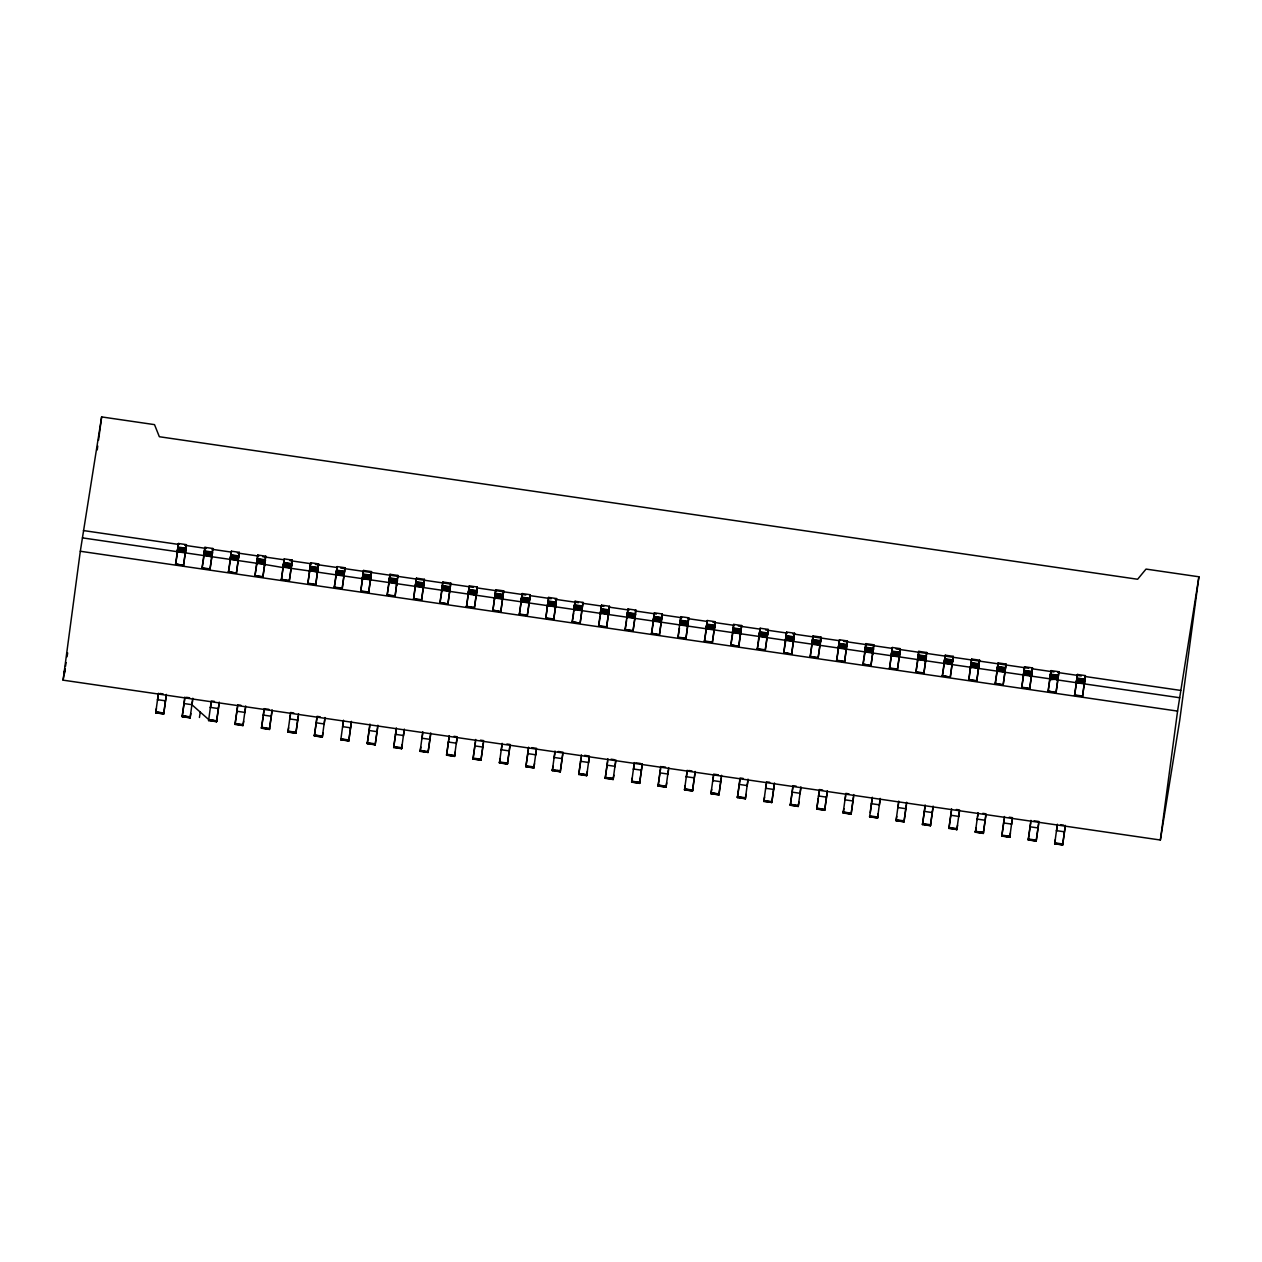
<?xml version="1.0" encoding="UTF-8"?>
<svg xmlns="http://www.w3.org/2000/svg" width="1262" height="1262" viewBox="0 0 1262 1262"><rect width="100%" height="100%" fill="white"/><g stroke="black" fill="none" stroke-linecap="round" stroke-linejoin="round"><path stroke-width="1.5" d="M177.264 552.709L177.374 551.794M158.413 693.248L155.731 712.793L163.666 714.04L166.347 694.4M185.183 554.018L185.309 552.945M184.851 697.097L182.154 716.784L184.678 699.4M182.17 716.658L190.105 717.889L192.786 698.249M214.461 701.404L211.29 700.946L208.593 720.634L208.751 719.797M240.9 705.269L237.729 704.795L235.032 724.483L237.161 709.686M235.047 724.356L242.982 725.587L245.664 705.963M257.369 559.981L257.495 558.908M268.932 709.354L264.168 708.66L261.471 728.332L263.095 717.289M298.368 715.964L295.876 733.301L287.925 732.055L290.607 712.509L293.778 712.967M295.876 733.301L298.542 713.661M315.752 584.763L317.361 572.143L309.49 570.534L310.689 562.757L318.623 563.909L315.752 584.763L307.833 583.596L310.373 566.622M320.217 716.816L317.046 716.359L314.348 736.03L316.872 718.662M350.852 726.249L348.754 740.999L340.803 739.769L343.485 720.208M362.336 579.81L362.462 578.753M348.754 740.999L351.42 721.359M371.154 575.551L370.271 580.993L371.501 571.607L363.566 570.456L360.711 591.31L368.646 592.462L371.186 575.472M369.924 724.057L367.242 743.744L369.135 730.588M377.859 725.224L375.161 744.895L377.685 727.527M396.363 727.906L393.681 747.593L396.189 730.225M415.214 587.54L416.444 578.154L424.379 579.321L421.524 600.16L413.589 599.008L415.198 586.388L423.117 587.556L424.379 579.321M393.681 747.467L401.631 748.697L404.297 729.073M424.048 583.328L421.524 600.16M422.802 731.771L420.12 751.442L420.845 747.041M455.219 752.057L454.509 756.411L446.559 755.165L449.256 735.62M454.509 756.411L457.175 736.771L454.005 736.314M476.026 596.39L476.153 595.317M475.695 739.469L472.998 759.156L475.127 744.359M472.998 759.03L480.948 760.26L483.614 740.62L480.443 740.163M502.134 743.318L499.452 762.879L507.387 764.109L510.069 744.47L506.882 744.012M528.904 604.104L529.03 603.031M528.573 747.167L525.875 766.854L528.179 750.922M525.891 766.728L533.826 767.959L536.508 748.334L531.744 747.64M555.012 751.032L552.33 770.577L560.265 771.808L562.947 752.184L558.183 751.489M581.451 754.881L578.753 774.552L580.883 759.771M578.769 774.426L586.704 775.673L589.386 756.033L584.621 755.339M600.428 614.941L601.201 608.994M608.221 615.635L608.347 614.578M607.89 758.73L605.192 778.417L607.653 761.459M634.329 762.579L631.631 782.266L632.357 777.865M653.322 622.655L654.095 616.692M660.767 766.428L658.07 786.116L660.2 771.319M694.573 776.335L692.475 791.069L684.525 789.838L687.206 770.277M692.475 791.069L695.141 771.445M714.907 625.573L712.352 642.532L704.433 641.38L707.288 620.525L715.223 621.693L714.008 630.984L714.907 625.558M718.409 774.836L713.645 774.142L710.948 793.814L711.689 789.413M721.58 775.294L718.883 794.965L721.407 777.597M746.047 794.429L745.353 798.783L737.402 797.537L740.084 777.991L743.255 778.449M758.935 637.61L760.166 628.239L768.101 629.391L765.245 650.245L757.31 649.094L758.919 636.474L766.839 637.625L768.101 629.391M745.353 798.783L748.019 779.143M765.245 650.245L767.785 633.256M769.71 782.298L766.523 781.841L763.841 801.528L764.567 797.127M798.941 802.127L798.231 806.481L790.28 805.251L792.962 785.69L796.148 786.147M811.813 645.308L813.043 635.938L820.978 637.089L818.123 657.944L810.188 656.792L813.043 635.938M798.231 806.481L800.897 786.841M822.587 790.012L819.417 789.539L816.719 809.226L818.328 798.183M849.026 793.861L845.856 793.404L843.158 812.949L851.109 814.179L853.775 794.555M872.626 654.173L872.752 653.101M872.294 797.253L869.597 816.924L869.755 816.088M869.613 816.798L877.547 818.044L880.213 798.404M898.733 801.102L896.052 820.663L903.986 821.893L906.668 802.253M925.503 661.872L926.734 652.501L918.799 651.35L917.553 659.584L925.488 660.736L923.879 673.356L915.944 672.204L918.799 651.35M925.172 804.951L922.475 824.638L924.999 807.27M922.49 824.512L930.425 825.742L933.107 806.102M951.611 808.8L948.914 828.487L951.438 811.119M956.848 829.639L959.546 809.967L956.375 809.494M978.05 812.649L975.352 832.336L976.078 827.935M975.368 832.21L983.303 833.441L985.985 813.816L982.814 813.343M1004.489 816.514L1001.791 836.185L1003.921 821.404M1030.928 820.363L1028.23 840.035L1030.754 822.666M1028.246 839.908L1036.181 841.155L1038.863 821.515L1034.099 820.821M1057.367 824.212L1054.669 843.899L1055.395 839.498M1065.302 825.364L1062.604 845.051L1065.128 827.683M203.734 556.353L203.813 555.643M219.225 702.098L216.528 721.817M324.981 717.51L322.283 737.197L323.009 732.796M615.824 759.882L613.127 779.585M668.702 767.596L666.005 787.299M1009.253 817.208L1012.424 817.666L1009.726 837.369M1077.117 678.483L1074.593 695.315L1082.512 696.466L1085.383 675.612L1077.448 674.46L1076.218 683.815L1077.117 678.404M283.082 567.584L263.711 564.288M521.837 597.683L519.345 614.42L527.279 615.572L529.046 604.545L530.135 594.717L522.2 593.566L520.954 601.8L548.26 605.744M642.263 763.731L639.566 783.418L642.09 766.05M732.559 633.067L732.623 632.688M786.21 636.632L786.163 637.026M827.336 790.706L824.654 810.378L827.162 793.009M185.971 549.585L186.098 548.513L185.198 553.955M204.491 552.283L204.618 551.242L204.46 552.062M211.748 556.794L211.622 557.851L212.537 552.362L209.997 569.351L202.062 568.2L204.933 547.345L212.852 548.497L209.997 569.351M230.252 559.492L230.126 560.549L230.283 559.713M230.93 556.132L231.041 555.059L230.899 555.927M264.626 564.508L264.499 565.55L265.414 560.076L262.875 577.049L254.94 575.898L257.811 555.043L265.746 556.211L262.875 577.049M283.808 563.846L283.934 562.757L283.776 563.625M272.103 709.812L269.405 729.515M291.065 568.357L290.938 569.399L291.853 563.925L289.313 580.914L281.394 579.747L284.25 558.892L292.185 560.06L291.065 568.357L310.484 571.102M309.584 571.055L309.474 572.049L310.357 566.685M317.503 572.207C317.077 575.866 318.639 565.013 318.182 568.846M336.686 571.544L336.812 570.471L335.897 575.977L337.128 566.606L345.062 567.758L342.191 588.613L334.272 587.461L337.128 566.606M345.062 567.758L342.191 588.613M363.125 575.393L363.251 574.32L363.093 575.188M397.498 580.41C395.653 591.215 396.836 582.161 397.94 575.456L390.005 574.305L387.15 595.159L395.085 596.311L397.94 575.456M423.275 587.619L423.164 588.613L424.064 583.186M441.779 590.316L441.653 591.357L442.41 586.735M430.736 732.922L428.039 752.594L430.563 735.225M469.322 585.868L466.467 606.722L474.402 607.874L477.257 587.019L469.322 585.868L468.092 595.207L468.849 590.584M494.657 598.014L494.53 599.071L495.351 594.087M521.096 601.864L520.969 602.92L521.79 597.951M529.693 599.655L529.819 598.582L528.92 604.025M555.469 606.88L555.343 607.921L556.258 602.447L553.718 619.421L545.783 618.27L548.639 597.415L556.574 598.582L553.718 619.421M573.973 609.578C573.484 613.9 576.04 596.263 573.989 611.092M626.851 617.276C626.394 621.109 627.987 610.051 627.529 613.916M634.786 618.427L634.66 619.484L635.575 613.995L633.035 630.984L625.1 629.833L627.971 608.978L635.906 610.13L633.035 630.984M653.29 621.125L653.195 622.134L654.063 616.771M688.784 617.828L685.913 638.682L677.994 637.531L679.65 624.453L680.849 616.676L688.784 617.828L685.913 638.682M706.121 629.217L707.288 620.525M740.557 633.839C740.084 637.673 741.677 626.615 741.22 630.479M759.724 633.177L759.85 632.104L759.692 632.956M766.996 637.689L766.886 638.698L767.769 633.335M785.5 640.386L785.374 641.443L785.532 640.607M774.458 782.992L771.76 802.679L773.89 787.882M819.874 645.403C822.035 633.303 820.505 641.932 818.123 657.944M839.041 644.724L839.167 643.683L838.268 649.094L839.482 639.787L847.417 640.954L844.562 661.793L836.627 660.641L839.482 639.787M864.817 651.949L864.691 652.99L864.849 652.154M865.48 648.589L865.606 647.501L865.448 648.368M873.414 649.741L873.541 648.668L872.641 654.095M891.918 652.438L892.045 651.381L891.903 652.217M899.191 656.95L899.065 658.007L899.98 652.517L897.44 669.507L889.505 668.339L892.36 647.501L900.295 648.652L897.44 669.507M917.695 659.647L917.569 660.689L917.726 659.868M918.373 656.287L918.484 655.215L918.342 656.066M952.069 664.648C951.611 668.481 953.204 657.423 952.731 661.288M970.573 667.346L970.446 668.403L971.219 663.78M979.612 660.2L976.756 681.054L968.822 679.902L970.494 666.825L971.693 659.048L979.612 660.2L976.756 681.054M997.012 671.21L996.917 672.204L997.658 667.63M1024.57 666.762L1021.715 687.601L1029.634 688.768L1032.505 667.913L1024.57 666.762L1023.324 676.101L1024.097 671.479M1031.385 676.211L1031.259 677.252L1032.174 671.778L1029.634 688.768M1084.263 683.909C1083.806 687.743 1085.399 676.684 1084.941 680.549M63.1 680.155L80.311 551.257L101.638 416.917L154.516 424.631L159.343 436.731L1137.63 579.258L1146.022 569.083L1198.9 576.781L1179.718 720.334L1160.362 840.019L63.1 680.155L64.93 668.702M64.993 668.623L64.267 674.113L64.883 670.264M97.237 449.903L97.758 446.022M98.531 440.201L101.638 416.917M175.607 563.94L178.478 543.496L186.413 544.648L183.558 565.502L175.607 563.94L183.558 565.502M177.611 551.683L178.179 547.377L177.406 551.999M183.526 565.092L186.413 544.648M204.034 553.986L204.933 547.345M228.485 571.639L231.372 551.194L239.291 552.346L236.436 573.2L228.485 571.639L236.436 573.2M230.473 557.836L231.372 551.194M236.42 572.79L239.291 552.346M257.811 555.043L256.596 564.351L256.722 563.562M284.25 558.892L281.394 579.747M289.313 580.914L292.185 560.06M307.833 583.596L310.689 562.757M362.904 577.018L360.711 591.31M368.646 592.462L371.501 571.607M390.005 574.305L388.775 583.659L388.933 582.823M389.343 580.867L387.15 595.159M395.085 596.311L396.678 583.691L388.759 582.539M416.444 578.154L413.589 599.008M439.996 602.447L442.883 582.019L450.818 583.17L447.963 604.025L439.996 602.447L447.963 604.025M442.236 588.581L440.028 602.857M447.931 603.615L450.818 583.17M468.88 590.805L466.467 606.722M492.874 610.161L495.761 589.717L503.696 590.868L500.84 611.723L492.874 610.161L500.84 611.723M495.761 589.717L492.906 610.571M500.809 611.313L503.696 590.868M519.345 614.42L522.2 593.566M527.279 615.572L530.135 594.717M548.639 597.415L545.783 618.27M572.207 621.709L575.093 601.264L583.012 602.431L580.157 623.286L572.207 621.709L580.157 623.286M580.141 622.876L583.012 602.431M598.645 625.558L601.532 605.129L609.451 606.281L606.596 627.135L598.661 625.968L606.58 626.725M601.532 605.129L600.318 614.42L601.185 609.057M626.867 618.79L627.971 608.978M651.523 633.272L654.41 612.827L662.345 613.979L659.474 634.833L651.523 633.272L659.474 634.833M659.458 634.423L662.345 613.979M680.849 616.676L679.966 624.879M706.404 628.728L706.972 624.39L706.215 629.044M712.352 642.532L715.223 621.693M730.84 644.819L733.727 624.39L741.662 625.542L738.806 646.396L730.84 644.819L738.806 646.396M732.859 632.577L733.411 628.255L732.654 632.893M738.775 645.986L741.662 625.542M759.282 634.881L760.166 628.239M783.718 652.533L786.605 632.088L794.539 633.24L791.684 654.095L783.718 652.533L791.684 654.095M785.721 638.73L786.605 632.088M791.653 653.684L794.539 633.24M791.889 794.334L790.296 805.33M844.562 661.793L847.417 640.954M863.034 664.08L865.921 643.636L873.856 644.803L871.001 665.658L863.034 664.08L871.001 665.658M870.969 665.248L873.856 644.803M870.323 812.523L871.726 802.143M892.36 647.501L891.13 656.839L891.287 656.003M891.713 654.063L889.505 668.339M918.152 657.912L915.944 672.204M942.367 675.643L945.254 655.199L953.173 656.35L950.318 677.205L942.367 675.643L950.318 677.205M945.254 655.199L944.008 664.553L944.165 663.717M944.591 661.761L942.383 676.053M950.302 676.795L953.173 656.35M971.693 659.048L968.822 679.902M995.245 683.341L998.132 662.897L1006.066 664.064L1003.195 684.903L995.245 683.341L1003.195 684.903M997.69 667.835L995.261 683.752M1003.18 684.493L1006.066 664.064M1024.129 671.699L1021.715 687.601M1048.123 691.055L1051.009 670.611L1058.944 671.763L1056.073 692.617L1048.123 691.055L1056.073 692.617M1051.009 670.611L1048.154 691.466M1056.057 692.207L1058.944 671.763M1074.593 695.315L1077.448 674.46M1082.512 696.466L1085.383 675.612M1160.362 840.019L1177.572 711.105L1198.9 576.781M178.478 543.496L177.232 551.731L185.167 552.882M157.545 700.221L157.845 698.138M212.852 548.497L211.606 556.731L203.671 555.58M191.919 705.237L192.613 700.568M210.439 707.935L211.117 703.265M265.746 556.211L264.484 564.445L256.549 563.278M244.796 712.935L245.491 708.266M263.316 715.633L263.995 710.963M289.755 719.482L290.434 714.813M317.361 572.143L318.623 563.909M324.129 724.498L324.807 719.829M363.566 570.456L362.304 578.69L370.239 579.842M403.446 736.046L404.124 731.376M442.883 582.019L441.637 590.253L449.572 591.405M421.95 738.743L422.155 737.229M477.257 587.019L476.011 595.254L468.076 594.102M456.323 743.76L457.002 739.09M501.266 750.306L501.96 745.637M556.574 598.582L555.327 606.817L547.392 605.65M535.64 755.307L536.318 750.638M575.093 601.264L573.831 609.499L581.766 610.666M554.144 758.005L554.617 754.771M609.451 606.281L608.205 614.515L600.27 613.364M588.518 763.005L589.212 758.336M635.906 610.13L634.644 618.364L626.709 617.213M614.957 766.87L615.651 762.201M654.41 612.827L653.148 621.062L661.083 622.213M633.477 769.568L634.155 764.898M667.85 774.568L668.529 769.899M686.354 777.266L687.033 772.596M733.727 624.39L732.465 632.625L740.4 633.776M712.793 781.115L713.472 776.445M747.167 786.131L747.845 781.462M765.671 788.813L766.349 784.144M792.11 792.678L792.41 790.58M820.978 637.089L819.732 645.324L811.797 644.172M800.045 793.83L800.723 789.16M818.549 796.527L819.227 791.858M865.921 643.636L864.675 651.87L872.61 653.038M844.988 800.376L845.666 795.707M918.562 659.695L899.065 656.855L900.295 648.652M879.362 805.377L880.04 800.707M925.488 660.736L926.734 652.501M958.678 816.94L959.372 812.271M998.132 662.897L996.87 671.132L1004.804 672.299M977.198 819.637L977.403 818.123M1032.505 667.913L1031.243 676.148L1023.308 674.996M1011.556 824.638L1012.25 819.969M1038.689 823.834L1036.181 841.155M1056.515 831.185L1057.193 826.515M342.759 726.218L343.311 722.527M369.198 730.067L369.372 728.947M448.609 741.078L446.574 755.244M898.008 807.112L898.56 803.405M271.535 714.702L269.421 729.436L261.486 728.206M483.062 745.511L480.948 760.26M562.379 757.074L560.265 771.808M906.1 807.144L903.986 821.893M985.417 818.707L983.303 833.441M422.249 736.661L422.628 734.074M157.924 697.555L158.239 695.551M237.24 709.118L237.556 707.114M271.614 714.118L271.929 712.115M350.946 725.682L351.246 723.678M369.45 728.379L369.75 726.376M448.767 739.926L449.067 737.923M475.206 743.775L475.522 741.772M483.141 744.943L483.441 742.939M562.458 756.49L562.773 754.487M580.962 759.188L581.135 758.099M660.294 770.751L660.594 768.747M694.668 775.751L694.968 773.748M773.985 787.314L774.284 785.311M792.489 790.012L792.788 788.009M871.805 801.559L872.121 799.556M906.179 806.576L906.479 804.572M977.561 816.971L977.876 814.968M985.496 818.123L985.811 816.12M1004.016 820.821L1004.315 818.817M528.257 750.385L528.399 749.486M554.696 754.25L554.838 753.335M166.158 696.719L163.666 714.04M219.052 704.417L216.543 721.738L208.609 720.507M509.88 746.788L507.387 764.109M739.911 780.295L737.418 797.616M853.601 796.858L851.109 814.179M932.933 808.421L930.425 825.742M65.498 666.415L66.113 662.55M67.044 656.776L67.659 652.927M175.623 564.351L177.39 553.308M155.715 712.951L156.441 708.518M202.062 568.2L203.829 557.173M190.814 713.535L190.105 717.889M199.428 717.479L200.279 712.131M228.501 572.049L230.268 561.022M254.94 575.898L256.707 564.871M243.692 721.233L242.982 725.587M287.941 732.134L288.635 727.78M334.272 587.461L336.039 576.418M415.971 582.886L415.23 587.461M402.341 744.343L401.631 748.697M474.402 607.874L476.941 590.884L476.042 596.327M500.162 758.604L499.437 763.021M533.826 767.959L534.536 763.605M572.222 622.119L573.705 612.938M553.04 766.302L552.314 770.735M598.661 625.968L600.144 616.787M606.596 627.135L609.152 610.177L608.252 615.572M586.704 775.673L587.414 771.319M625.1 629.833L626.583 620.636M613.853 775.168L613.143 779.522L605.208 778.291M651.555 633.682L653.022 624.485M677.994 637.531L679.461 628.334M666.73 782.866L666.036 787.22L658.086 785.989M704.433 641.38L706.199 630.353M684.525 789.996L685.25 785.563M730.872 645.229L732.638 634.202M757.31 649.094L759.077 638.051M783.749 652.943L785.516 641.916M810.188 656.792L812.728 639.802L812.57 640.67M836.627 660.641L838.394 649.615M863.066 664.49L864.833 653.464M843.158 813.107L843.884 808.674M878.257 813.69L877.547 818.044M896.761 816.388L896.036 820.805M923.879 673.356L926.418 656.366L925.519 661.809M957.574 825.238L956.848 829.67M1001.807 836.059L1009.742 837.29L1010.452 832.952M362.494 578.974L362.336 579.826M1050.599 674.981C1047.444 683.136 1051.893 677.678 1057.682 679.997M340.819 739.847L344.132 739.516M83.434 530.561L178.936 544.474M184.788 545.326L206.227 548.449M212.063 549.301L231.561 552.141M237.398 552.993L258.836 556.116M262.748 556.684L284.187 559.807M290.023 560.659L311.462 563.783M315.358 564.351L336.796 567.474M340.693 568.042L473.234 587.351M477.131 587.918L525.844 595.017M529.74 595.585L551.178 598.709M555.091 599.276L578.469 602.684M582.366 603.252L603.804 606.375M609.656 607.227L629.139 610.067M634.991 610.918L656.429 614.042M662.282 614.894L681.764 617.733M687.616 618.585L707.099 621.425M712.951 622.276L734.389 625.4M738.286 625.968L759.724 629.091M765.577 629.943L787.015 633.067M792.851 633.918L839.624 640.733M843.537 641.301L892.25 648.4M896.146 648.968L1028.688 668.276M1032.584 668.844L1054.022 671.968M1057.919 672.536L1081.297 675.943M1085.194 676.511L1180.696 690.424M177.91 547.061L185.845 548.213M204.349 550.91L212.284 552.062M230.788 554.759L238.723 555.911M257.243 558.609L265.162 559.776M283.682 562.458L291.601 563.625M310.121 566.322L318.04 567.474M336.56 570.172L344.494 571.323M362.999 574.021L370.933 575.172M389.437 577.87L397.372 579.021M415.876 581.719L423.811 582.886M442.315 585.584L450.25 586.735M468.754 589.433L476.689 590.584M495.193 593.282L503.128 594.434M521.632 597.131L529.567 598.283M548.071 600.98L556.006 602.148M574.51 604.829L582.445 605.997M600.949 608.694L608.883 609.846M627.403 612.543L635.322 613.695M653.842 616.392L661.761 617.544M680.281 620.241L688.2 621.393M706.72 624.091L714.655 625.258M733.159 627.955L741.094 629.107M759.598 631.805L767.533 632.956M786.037 635.654L793.972 636.805M812.476 639.503L820.41 640.654M838.914 643.352L846.849 644.519M865.353 647.201L873.288 648.368M891.792 651.066L899.727 652.217M918.231 654.915L926.166 656.066M944.67 658.764L952.605 659.916M971.109 662.613L979.044 663.765M997.548 666.462L1005.483 667.63M1024.003 670.327L1031.922 671.479M1050.441 674.176L1058.361 675.328M1076.88 678.025L1084.815 679.177M177.847 547.487L185.782 548.639M204.286 551.336L212.221 552.488M230.725 555.185L238.66 556.337M257.164 559.034L265.099 560.186M283.603 562.884L291.538 564.051M310.042 566.748L317.977 567.9M336.481 570.598L344.416 571.749M362.935 574.447L370.854 575.598M389.374 578.296L397.293 579.447M415.813 582.145L423.748 583.312M442.252 585.994L450.187 587.161M468.691 589.859L476.626 591.01M495.13 593.708L503.065 594.859M521.569 597.557L529.504 598.709M548.008 601.406L555.943 602.558M574.447 605.255L582.381 606.423M600.886 609.12L608.82 610.272M627.324 612.969L635.259 614.121M653.763 616.818L661.698 617.97M680.202 620.667L688.137 621.819M706.641 624.516L714.576 625.684M733.096 628.366L741.015 629.533M759.535 632.23L767.454 633.382M785.974 636.08L793.893 637.231M812.412 639.929L820.347 641.08M838.851 643.778L846.786 644.929M865.29 647.627L873.225 648.794M891.729 651.492L899.664 652.643M918.168 655.341L926.103 656.492M944.607 659.19L952.542 660.341M971.046 663.039L978.981 664.191M997.485 666.888L1005.42 668.055M1023.924 670.737L1031.859 671.905M1050.363 674.602L1058.297 675.754M1076.802 678.451L1084.736 679.603M177.768 547.96L185.703 549.128M204.207 551.825L212.142 552.977M230.646 555.674L238.581 556.826M257.101 559.523L265.02 560.675M283.54 563.373L291.459 564.524M309.979 567.222L317.898 568.389M336.418 571.071L344.352 572.238M362.857 574.936L370.791 576.087M389.295 578.785L397.23 579.936M415.734 582.634L423.669 583.785M442.173 586.483L450.108 587.635M468.612 590.332L476.547 591.499M495.051 594.197L502.986 595.348M521.49 598.046L529.425 599.198M547.929 601.895L555.864 603.047M574.368 605.744L582.303 606.896M600.807 609.593L608.741 610.761M627.261 613.442L635.18 614.61M653.7 617.307L661.619 618.459M680.139 621.156L688.058 622.308M706.578 625.005L714.513 626.157M733.017 628.855L740.952 630.006M759.456 632.704L767.391 633.871M785.895 636.569L793.83 637.72M812.334 640.418L820.268 641.569M838.773 644.267L846.707 645.418M865.211 648.116L873.146 649.267M891.65 651.965L899.585 653.132M918.089 655.814L926.024 656.981M944.528 659.679L952.463 660.831M970.967 663.528L978.902 664.68M997.406 667.377L1005.341 668.529M1023.861 671.226L1031.78 672.378M1050.299 675.075L1058.219 676.243M1076.738 678.94L1084.673 680.092M177.69 548.497L185.624 549.648M204.129 552.346L212.063 553.513M230.567 556.195L238.502 557.362M257.006 560.06L264.941 561.211M283.461 563.909L291.38 565.06M309.9 567.758L317.819 568.91M336.339 571.607L344.258 572.759M362.778 575.456L370.712 576.624M389.217 579.321L397.151 580.473M415.655 583.17L423.59 584.322M442.094 587.019L450.029 588.171M468.533 590.868L476.468 592.02M494.972 594.717L502.907 595.885M521.411 598.567L529.346 599.734M547.85 602.431L555.785 603.583M574.289 606.281L582.224 607.432M600.728 610.13L608.663 611.281M627.167 613.979L635.101 615.13M653.606 617.828L661.54 618.995M680.06 621.693L687.979 622.844M706.499 625.542L714.418 626.693M732.938 629.391L740.873 630.543M759.377 633.24L767.312 634.392M785.816 637.089L793.751 638.256M812.255 640.938L820.19 642.106M838.694 644.803L846.628 645.955M865.133 648.652L873.067 649.804M891.571 652.501L899.506 653.653M918.01 656.35L925.945 657.502M944.449 660.2L952.384 661.367M970.888 664.064L978.823 665.216M997.327 667.913L1005.262 669.065M1023.766 671.763L1031.701 672.914M1050.221 675.612L1058.14 676.763M1076.66 679.461L1084.579 680.628M177.611 549.065L185.546 550.216M204.05 552.914L211.984 554.065M230.489 556.763L238.423 557.914M256.927 560.612L264.862 561.779M283.366 564.461L291.301 565.628M309.805 568.326L317.74 569.477M336.244 572.175L344.179 573.327M362.683 576.024L370.618 577.176M389.122 579.873L397.057 581.025M415.577 583.722L423.496 584.89M442.015 587.587L449.935 588.739M468.454 591.436L476.389 592.588M494.893 595.285L502.828 596.437M521.332 599.135L529.267 600.286M547.771 602.984L555.706 604.151M574.21 606.833L582.145 608M600.649 610.698L608.584 611.849M627.088 614.547L635.023 615.698M653.527 618.396L661.462 619.547M679.966 622.245L687.9 623.396M706.404 626.094L714.339 627.261M732.843 629.959L740.778 631.11M759.282 633.808L767.217 634.96M785.737 637.657L793.656 638.809M812.176 641.506L820.095 642.658M838.615 645.355L846.55 646.523M865.054 649.204L872.988 650.372M891.493 653.069L899.427 654.221M917.931 656.918L925.866 658.07M944.37 660.767L952.305 661.919M970.809 664.617L978.744 665.768M997.248 668.466L1005.183 669.633M1023.687 672.33L1031.622 673.482M1050.126 676.18L1058.061 677.331M1076.565 680.029L1084.5 681.18M177.532 549.633L185.451 550.784M203.971 553.482L211.89 554.649M230.41 557.347L238.344 558.498M256.849 561.196L264.783 562.347M283.287 565.045L291.222 566.196M309.726 568.894L317.661 570.045M336.165 572.743L344.1 573.91M362.604 576.592L370.539 577.759M389.043 580.457L396.978 581.608M415.482 584.306L423.417 585.458M441.921 588.155L449.856 589.307M468.36 592.004L476.295 593.156M494.799 595.853L502.733 597.021M521.253 599.718L529.172 600.87M547.692 603.567L555.611 604.719M574.131 607.416L582.05 608.568M600.57 611.265L608.505 612.417M627.009 615.115L634.944 616.282M653.448 618.964L661.383 620.131M679.887 622.829L687.822 623.98M706.326 626.678L714.26 627.829M732.765 630.527L740.699 631.678M759.203 634.376L767.138 635.527M785.642 638.225L793.577 639.392M812.081 642.09L820.016 643.241M838.52 645.939L846.455 647.09M864.959 649.788L872.894 650.94M891.398 653.637L899.333 654.789M917.853 657.486L925.772 658.654M944.291 661.335L952.211 662.503M970.73 665.2L978.665 666.352M997.169 669.049L1005.104 670.201M1023.608 672.898L1031.543 674.05M1050.047 676.747L1057.982 677.899M1076.486 680.597L1084.421 681.764M177.437 550.2L185.372 551.368M203.876 554.065L211.811 555.217M230.331 557.914L238.25 559.066M256.77 561.764L264.689 562.915M283.209 565.613L291.128 566.764M309.647 569.462L317.582 570.629M336.086 573.327L344.021 574.478M362.525 577.176L370.46 578.327M388.964 581.025L396.899 582.176M415.403 584.874L423.338 586.025M441.842 588.723L449.777 589.89M468.281 592.572L476.216 593.739M494.72 596.437L502.655 597.589M521.159 600.286L529.093 601.438M547.598 604.135L555.532 605.287M574.036 607.984L581.971 609.136M600.491 611.833L608.41 613.001M626.93 615.698L634.849 616.85M653.369 619.547L661.288 620.699M679.808 623.396L687.743 624.548M706.247 627.246L714.182 628.397M732.686 631.095L740.62 632.262M759.125 634.944L767.059 636.111M785.563 638.809L793.498 639.96M812.002 642.658L819.937 643.809M838.441 646.507L846.376 647.658M864.88 650.356L872.815 651.507M891.319 654.205L899.254 655.372M917.758 658.07L925.693 659.221M944.197 661.919L952.132 663.071M970.636 665.768L978.571 666.92M997.09 669.617L1005.009 670.769M1023.529 673.466L1031.448 674.634M1049.968 677.315L1057.903 678.483M1076.407 681.18L1084.342 682.332M177.358 550.753L185.293 551.92M203.813 554.602L211.732 555.769M230.252 558.467L238.171 559.618M256.691 562.316L264.61 563.467M283.13 566.165L291.065 567.316M309.569 570.014L317.503 571.165M336.007 573.863L343.942 575.03M362.446 577.728L370.381 578.879M388.885 581.577L396.82 582.728M415.324 585.426L423.259 586.578M441.763 589.275L449.698 590.427M468.202 593.124L476.137 594.292M494.641 596.973L502.576 598.141M521.08 600.838L529.015 601.99M547.519 604.687L555.454 605.839M573.973 608.536L581.892 609.688M600.412 612.385L608.331 613.537M626.851 616.235L634.77 617.402M653.29 620.099L661.225 621.251M679.729 623.949L687.664 625.1M706.168 627.798L714.103 628.949M732.607 631.647L740.542 632.798M759.046 635.496L766.98 636.663M785.485 639.345L793.419 640.512M811.923 643.21L819.858 644.361M838.362 647.059L846.297 648.211M864.801 650.908L872.736 652.06M891.24 654.757L899.175 655.909M917.679 658.606L925.614 659.774M944.118 662.471L952.053 663.623M970.573 666.32L978.492 667.472M997.012 670.169L1004.931 671.321M1023.45 674.018L1031.385 675.17M1049.889 677.868L1057.824 679.035M1076.328 681.717L1084.263 682.884M177.295 551.273L185.23 552.425M203.734 555.122L211.669 556.274M230.173 558.971L238.108 560.123M256.612 562.82L264.547 563.988M283.051 566.67L290.986 567.837M309.49 570.534L317.425 571.686M335.929 574.384L343.863 575.535M362.368 578.233L370.302 579.384M388.822 582.082L396.741 583.233M415.261 585.931L423.18 587.098M441.7 589.796L449.619 590.947M468.139 593.645L476.074 594.796M494.578 597.494L502.513 598.645M521.017 601.343L528.952 602.495M547.456 605.192L555.39 606.359M573.894 609.041L581.829 610.209M600.333 612.906L608.268 614.058M626.772 616.755L634.707 617.907M653.211 620.604L661.146 621.756M679.65 624.453L687.585 625.605M706.089 628.302L714.024 629.47M732.528 632.167L740.463 633.319M758.967 636.016L766.902 637.168M785.421 639.866L793.341 641.017M811.86 643.715L819.779 644.866M838.299 647.564L846.234 648.731M864.738 651.413L872.673 652.58M891.177 655.278L899.112 656.429M917.616 659.127L925.551 660.278M944.055 662.976L951.99 664.127M970.494 666.825L978.429 667.977M996.933 670.674L1004.867 671.841M1023.372 674.539L1031.306 675.691M1049.81 678.388L1057.745 679.54M1076.249 682.237L1084.184 683.389M82.456 537.88L177.958 551.794M185.751 552.93L203.292 555.485M211.085 556.621L230.583 559.46M238.376 560.596L255.918 563.152M318.276 572.238L343.8 575.993M343.627 575.929L363.109 578.769M370.902 579.905L388.444 582.46M396.236 583.596L415.734 586.436M423.527 587.571L443.009 590.411M448.862 591.263L468.36 594.102M474.197 594.954L495.635 598.078M501.487 598.929L520.969 601.769M554.113 606.596L575.551 609.72M581.388 610.571L600.886 613.411M606.722 614.263L628.16 617.386M634.013 618.238L653.495 621.078M661.304 622.213L680.786 625.053M686.638 625.905L708.077 629.028M713.913 629.88L733.411 632.719M739.264 633.571L758.746 636.411M766.539 637.547L786.037 640.386M793.83 641.522L811.371 644.077M819.164 645.213L838.646 648.053M846.455 649.189L865.937 652.028M871.79 652.88L891.272 655.719M926.355 660.831L951.927 664.585M951.69 664.522L971.188 667.361M977.025 668.213L998.463 671.337M1004.315 672.189L1023.797 675.028M1029.65 675.88L1051.088 679.003M1056.941 679.855L1076.423 682.695M1179.718 697.744L1076.186 682.695M230.11 559.429L238.045 560.58M282.988 567.127L290.923 568.294M494.515 597.951L502.45 599.103M679.587 624.911L687.522 626.062M706.026 628.76L713.961 629.927M785.358 640.323L793.277 641.475M838.236 648.021L846.171 649.189M891.114 655.735L899.049 656.887M970.431 667.282L978.365 668.434M202.046 567.79L209.981 568.941M254.924 575.488L262.859 576.639M281.363 579.337L289.298 580.504M307.802 583.186L315.737 584.353M334.241 587.051L342.176 588.202M360.68 590.9L368.614 592.052M387.118 594.749L395.053 595.901M413.557 598.598L421.492 599.75M466.435 606.312L474.37 607.464M519.329 614.01L527.248 615.162M545.768 617.859L553.687 619.011M625.084 629.423L633.019 630.574M677.962 637.121L685.897 638.272M704.401 640.97L712.336 642.121M757.279 648.684L765.214 649.835M810.157 656.382L818.091 657.534M836.596 660.231L844.53 661.383M889.489 667.929L897.408 669.097M915.928 671.794L923.847 672.946M968.806 679.492L976.741 680.644M1021.684 687.191L1029.618 688.358M1074.561 694.905L1082.496 696.056M80.311 551.257L1177.572 711.105M159.99 693.469L163.161 693.942M186.429 697.334L189.615 697.791M611.06 759.188L614.231 759.661M635.922 762.816L640.67 763.51M662.361 766.665L665.531 767.122M688.8 770.514L691.97 770.972M1060.537 824.67L1063.708 825.143M157.466 699.669L165.401 700.82M183.905 703.518L191.84 704.685L208.719 719.577L216.654 720.744M210.344 707.383L218.279 708.534M236.799 711.232L244.718 712.383M263.237 715.081L271.156 716.232M289.676 718.93L297.595 720.081M316.115 722.779L324.05 723.946M342.554 726.628L350.489 727.795M368.993 730.493L376.928 731.644M395.432 734.342L403.367 735.494M421.871 738.191L429.806 739.343M448.31 742.04L456.245 743.192M474.749 745.889L482.683 747.057M501.188 749.754L509.122 750.906M527.626 753.603L535.561 754.755M554.065 757.452L562 758.604M580.504 761.302L588.439 762.453M606.943 765.151L614.878 766.318M633.398 769L641.317 770.167M659.837 772.865L667.756 774.016M686.276 776.714L694.21 777.865M712.714 780.563L720.649 781.714M739.153 784.412L747.088 785.563M765.592 788.261L773.527 789.428M792.031 792.126L799.966 793.277M818.47 795.975L826.405 797.127M844.909 799.824L852.844 800.976M871.348 803.673L879.283 804.825M897.787 807.522L905.722 808.69M924.226 811.371L932.161 812.539M950.665 815.236L958.599 816.388M977.103 819.085L985.038 820.237M1003.558 822.934L1011.477 824.086M1029.997 826.784L1037.916 827.935M1056.436 830.633L1064.371 831.8M155.841 711.878L163.776 713.03M182.28 715.728L190.215 716.879M235.158 723.442L243.093 724.593M261.597 727.291L269.532 728.442M288.036 731.14L295.971 732.291M314.475 734.989L322.409 736.14M340.914 738.838L348.848 739.989M367.352 742.687L375.287 743.854M393.807 746.552L401.726 747.703M420.246 750.401L428.165 751.553M446.685 754.25L454.62 755.402M473.124 758.099L481.059 759.251M499.563 761.948L507.498 763.116M526.002 765.813L533.936 766.965M552.44 769.662L560.375 770.814M578.879 773.511L586.814 774.663M605.318 777.36L613.253 778.512M631.757 781.21L639.692 782.377M658.196 785.059L666.131 786.226M684.635 788.924L692.57 790.075M711.074 792.773L719.009 793.924M737.513 796.622L745.448 797.773M763.967 800.471L771.887 801.622M790.406 804.32L798.325 805.487M816.845 808.185L824.78 809.336M843.284 812.034L851.219 813.185M869.723 815.883L877.658 817.035M896.162 819.732L904.097 820.884M922.601 823.581L930.536 824.749M949.04 827.43L956.975 828.598M975.479 831.295L983.413 832.447M1001.918 835.144L1009.852 836.296M1028.356 838.993L1036.291 840.145M1054.795 842.842L1062.73 843.994M155.873 712.083L160.637 712.778M182.312 715.948L187.076 716.642M210.344 720.018L213.515 720.492M235.189 723.647L238.36 724.104M261.628 727.496L266.392 728.19M288.067 731.345L291.238 731.818M314.506 735.21L317.677 735.667M477.904 759.014L481.09 759.472M504.343 762.863L507.529 763.321M530.797 766.712L533.968 767.17M557.236 770.561L560.407 771.019M578.911 773.716L586.846 774.884M605.35 777.581L611.691 778.496M631.789 781.43L638.13 782.345M658.228 785.279L662.992 785.974M684.667 789.129L689.431 789.823M711.105 792.978L715.87 793.672M737.544 796.827L740.731 797.3M767.17 801.149L763.999 800.692L771.871 802.19M790.438 804.541L793.609 804.998M816.877 808.39L820.048 808.847M843.316 812.239L846.486 812.712M980.274 832.194L983.445 832.652M1006.713 836.043L1009.884 836.517M1033.152 839.893L1036.323 840.366M1059.591 843.757L1062.762 844.215M155.794 712.273L163.729 713.424M182.233 716.122L190.168 717.273M208.672 719.971L216.607 721.123M235.111 723.82L243.061 725.145M261.55 727.669L269.5 729.01M287.988 731.534L295.923 732.686M314.427 735.383L322.362 736.535M340.866 739.232L348.833 740.557M367.305 743.081L375.271 744.406M393.744 746.93L401.71 748.271M420.183 750.795L428.149 752.12M446.622 754.644L454.588 755.97M473.076 758.494L481.027 759.819M499.515 762.343L507.466 763.668M525.954 766.192L533.905 767.517M552.393 770.041L560.344 771.382M578.832 773.906L586.783 775.231M605.271 777.755L613.206 778.906M631.71 781.604L639.645 782.755M658.149 785.453L666.084 786.605M684.588 789.302L692.522 790.469M711.027 793.167L718.961 794.319M737.465 797.016L745.4 798.168M790.343 804.714L798.278 805.866M816.782 808.563L824.717 809.731M843.237 812.412L851.187 813.753M869.676 816.277L877.626 817.602M896.115 820.126L904.065 821.452M922.554 823.976L930.504 825.301M948.992 827.825L956.943 829.15M975.431 831.674L983.382 833.015M1001.87 835.539L1009.821 836.864M1028.309 839.388L1036.26 840.713M1054.748 843.237L1062.699 844.562M155.747 712.573L163.697 713.866M182.185 716.437L190.136 717.715M208.624 720.287L216.575 721.564M235.063 724.136L243.014 725.413M261.518 727.985L269.453 729.262M287.957 731.834L295.907 733.127M314.396 735.683L322.346 736.976M340.835 739.548L348.785 740.826M367.274 743.397L375.224 744.675M393.712 747.246L401.663 748.524M420.151 751.095L428.102 752.389L420.12 751.316M446.59 754.944L454.541 756.238M473.029 758.809L480.98 760.087M499.468 762.658L507.419 763.936M525.907 766.507L533.858 767.785M552.346 770.356L560.296 771.634M578.785 774.205L586.735 775.499M605.224 778.055L613.158 779.222M631.678 781.919L639.613 783.197M658.117 785.769L666.068 787.046M684.556 789.618L692.507 790.895M710.995 793.467L718.946 794.76M737.434 797.316L745.385 798.609M763.873 801.181L771.823 802.458L763.841 801.402M790.312 805.03L798.262 806.308M816.751 808.879L824.701 810.157L816.719 809.1M843.19 812.728L851.14 814.006M869.628 816.577L877.579 817.871M896.067 820.426L904.018 821.72M922.506 824.291L930.457 825.569M948.945 828.14L956.896 829.418M975.384 831.989L983.335 833.267M1001.823 835.838L1009.774 837.132M1028.278 839.687L1036.228 840.981M1054.716 843.552L1062.667 844.83M314.364 735.92L322.315 737.15M367.242 743.618L375.193 744.848M631.647 782.14L639.582 783.371M710.963 793.688L718.914 794.918M948.929 828.361L956.864 829.591M1054.685 843.773L1062.636 845.004"/></g></svg>
